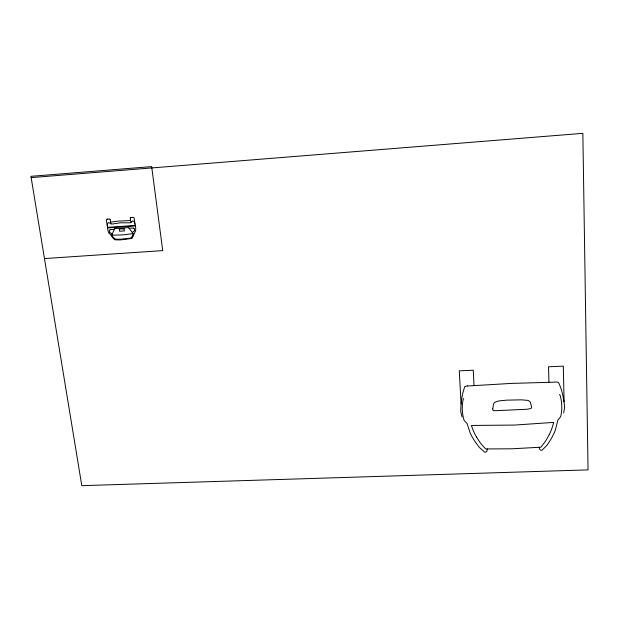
<?xml version="1.0" encoding="UTF-8"?>
<svg xmlns="http://www.w3.org/2000/svg" width="619" height="619" viewBox="0 0 619 619"><rect width="100%" height="100%" fill="white"/><g stroke="black" fill="none" stroke-linecap="round" stroke-linejoin="round"><path stroke-width="0.93" d="M130.261 218.043L130.849 222.546L130.3 222.708A5.432 5.029 53.9 0 1 129.356 222.817L120.69 222.778L112.472 223.985A4.194 3.861 53.7 0 1 111.753 224.063L108.658 222.546L107.745 223.273A4.82 4.441 53.1 0 0 107.528 223.722A3.443 3.172 53.1 0 0 107.366 224.271L107.451 227.475A31.437 29.194 52.9 0 0 108.093 230.848L108.859 233.131L109.95 234.021A1.818 1.679 52.1 0 1 110.228 234.276L111.397 235.94A41.125 38.277 54.1 0 0 112.047 236.853L112.271 237.162A18.802 17.402 52.8 0 0 113.385 238.524L114.972 239.801L118.833 239.924A95.318 87.736 61.5 0 0 121.355 239.801L131.63 238.47A1.78 1.648 51.6 0 0 132.211 238.006L133.046 236.443A37.272 34.215 53.8 0 0 133.743 234.779L135.654 230.717L135.708 227.9A21.363 19.7 52.8 0 0 135.282 225.285C135.151 224.039 133.425 219.002 131.948 221.532M487.315 448.953L486.828 451.452L485.551 452.226A1.702 1.555 1.2 0 1 484.801 452.164L480.081 448.102A38.27 35.151 -2.2 0 1 478.704 446.562L475.74 442.624A91.341 83.851 -7.5 0 1 473.667 439.467L471.779 436.233A45.86 42.185 -3 0 1 469.991 432.433L467.121 423.651L464.614 420.943A4.333 4.008 1.4 0 1 464.026 420.139C461.983 413.415 461.697 405.669 463.275 398.915L463.778 398.628M123.351 239.042L130.779 238.075L131.77 237.015A49.551 45.342 54.6 0 0 132.443 235.622L133.108 233.804L132.636 232.806A2.809 2.608 52.3 0 1 132.296 232.496A8.411 7.815 52.6 0 1 131.677 231.723L129.797 229.092A17.634 16.249 51.7 0 0 129.27 228.38L128.845 227.916A1.184 1.091 52.6 0 0 128.442 227.66M130.284 217.88L130.532 217.633A5.231 4.851 53.3 0 1 131.189 217.524L132.636 217.385A7.064 6.554 53 0 1 133.395 217.362L134.122 217.811A3.83 3.552 53.8 0 1 134.161 218.089L134.981 224.124M133 233.556L128.35 234.23A85.894 79.131 61.1 0 1 119.684 234.996L111.938 235.189L112.612 236.59A18.702 17.309 52.9 0 0 114.213 238.416L115.536 239.081A47.222 43.585 56.6 0 0 123.343 239.004M549.254 434.499L546.917 438.832A44.375 40.823 -2.3 0 1 544.983 441.935L540.89 447.204L511.828 448.798L485.636 448.945L481.234 444.016A44.506 40.885 -3.2 0 1 479.114 441.092L476.522 436.975M114.747 228.651A1.238 1.145 52.6 0 0 114.484 228.868L112.519 233.409A4.937 4.542 52.5 0 1 112.109 234.292L112.047 234.299M111.962 234.392L111.938 235.197M131.808 221.656L131.445 222.097A1.284 1.192 53.4 0 1 131.112 222.414L130.826 222.554M465.186 386.55L465.086 386.612A1.702 1.586 -0.1 0 0 464.792 386.844C461.782 394.465 460.946 403.108 460.722 411.271A9.455 8.767 0.7 0 0 460.954 412.424L462.045 416.974M132.296 232.496L134.625 230.686A8.101 7.498 52.4 0 0 134.338 229.1L134.292 229.007M110.159 229.68L114.213 229.278M114.886 228.581L128.326 227.63M110.569 222.12L118.422 221.091L130.563 220.534M129.139 228.225L133.247 228.04M31.074 177.622L582.85 133.34L588.05 469.875L81.793 485.66L30.95 176.322L151.663 166.612L162.72 250.61L44.491 258.564M107.435 227.382L135.306 225.393M107.513 227.931L135.422 225.943M107.644 219.118L109.083 219.041A5.223 4.813 53.3 0 1 109.749 219.049L110.058 219.265M467.523 385.931L469.473 385.885A55.493 52.63 -4.6 0 0 471.036 385.807L511.317 383.416L552.133 382.225A57.033 53.157 -13.5 0 0 553.734 382.163L555.738 382.031A5.347 4.913 -8.6 0 1 558.067 382.38L558.284 382.503A1.749 1.609 -8.9 0 1 558.593 382.712C562.261 390.156 563.777 398.837 564.621 407.07A9.695 8.875 -7 0 1 564.474 408.254L563.692 412.95M461.085 403.967L459.267 370.851L473.272 370.201L473.999 385.583M112.31 233.889L109.555 232.45A8.093 7.467 52.4 0 1 109.393 230.856L109.416 230.771A1.509 1.393 52.5 0 1 109.996 229.734M559.39 394.589L559.932 394.829C562.067 401.53 562.354 409.399 560.768 416.347A4.449 4.062 -6.6 0 1 560.226 417.214L557.858 420.154L555.591 429.246A45.845 42.177 -2.8 0 1 554.051 433.215L552.372 436.619A89.144 82.915 0 0 1 550.492 439.954L547.769 444.14A38.347 35.19 -2.8 0 1 546.484 445.781L541.996 450.206A1.725 1.571 -3.5 0 1 541.238 450.315L539.9 449.649L539.219 447.274M110.128 219.42L110.816 223.9M107.304 226.097L106.352 220.024A3.83 3.521 53.8 0 1 106.313 219.745L106.901 219.211A7.057 6.492 53.1 0 1 107.644 219.118M548.937 382.263L548.535 366.796L563.313 366.108L564.102 401.863M133.425 228.078A1.517 1.4 52.4 0 1 134.315 228.999M476.475 436.999A63.215 58.085 -5.1 0 1 471.43 425.454L514.443 425.075L553.641 422.398A62.558 57.846 -1.4 0 1 549.301 434.515M465.171 386.527A5.107 4.766 -0.1 0 1 467.523 385.962M492.77 408.865L492.933 410.227L493.66 410.606A5.215 4.828 -2 0 0 494.519 410.737L527.009 409.26L531.063 408.494L531.597 406.993L530.328 402.149L528.309 400.431L521.508 399.835L506.605 400.153L498.759 400.942L494.612 402.319L493.552 403.944L492.77 408.865M124.063 228.782L119.289 229.123L119.599 231.251L124.365 230.91L124.063 228.782"/></g></svg>
